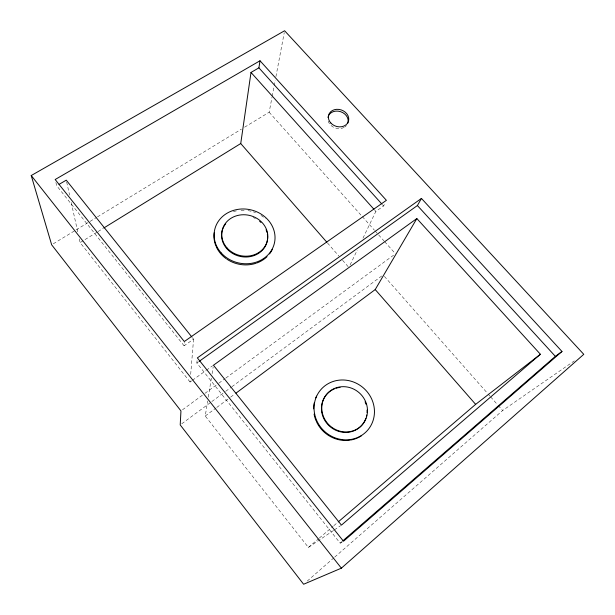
<?xml version="1.0" encoding="UTF-8"?>
<svg xmlns="http://www.w3.org/2000/svg" width="615" height="615" viewBox="0 0 615 615"><rect width="100%" height="100%" fill="white"/><g stroke="black" fill="none" stroke-linecap="round" stroke-linejoin="round"><path stroke-width="0.46" stroke-dasharray="3.08 2.31" d="M192.372 337.65L193.571 339.149L184.093 345.791L184.269 342.378M191.619 380.885L190.058 382.007L190.296 379.155M190.681 374.389L193.571 339.149M342.163 541.992L340.164 543.145L196.846 363.011L197.1 360.452M333.568 530.438L308.392 547.435L205.249 416.017L207.678 400.965M208.285 397.205L211.475 377.464M212.083 373.697L213.151 367.117M244.632 127.174L269.162 112.222L271.999 97.239M272.184 96.301L275.197 80.381M275.912 76.637L284.253 32.626M350.12 264.896L357.177 250.228M362.988 238.143L375.865 211.399L383.614 205.971L384.806 203.55M307.239 581.09L334.014 557.713M334.737 557.082L502.655 410.497L574.325 360.874M340.164 543.145L342.34 541.262M308.392 547.435L318.57 538.725M319.3 538.102L333.115 526.286M333.837 525.664L337.474 522.55M205.249 416.017L216.011 408.006M216.788 407.43L229.856 397.705M230.625 397.129L234.476 394.269M181.756 423.789L211.076 402.118M211.844 401.549L224.959 391.855M225.736 391.286L231.132 387.296M231.909 386.72L382.353 275.528M182.501 409.79L204.188 393.908M204.964 393.339L218.133 383.699M218.902 383.13L225.098 378.594M225.874 378.025L395.491 253.803M192.395 380.324L205.633 370.784M206.409 370.222L212.636 365.725M196.846 363.011L198.399 361.904M334.36 529.907L340.656 525.656M190.058 382.007L80.127 242.602L97.247 232.04M98.062 231.54L102.959 228.519M53.297 243.801L75.376 230.348M76.191 229.849L89.275 221.869M90.09 221.377L96.632 217.387M97.454 216.887L241.364 129.173M382.33 204.541L383.614 205.971M374.581 209.969L375.865 211.399M269.162 112.222L361.674 215.903M362.312 216.618L374.435 230.21M375.073 230.925L384.006 240.934M384.644 241.649L394.853 253.088M384.39 276.389L487.472 393.285M488.11 394.007L490.001 396.16M490.639 396.875L497.589 404.762M498.227 405.477L502.655 410.497M327.495 242.979L338.811 255.955M342.586 260.276L348.244 266.764M184.093 345.791L56.703 185.745L55.827 182.186M66.674 182.032L69.572 195.078M71.232 202.535L78.059 233.285M79.304 238.874L80.127 242.602M253.134 217.479A23.116 20.579 12.1 0 1 255.44 218.548M233.431 211.629A30.512 27.183 12 0 1 237.621 210.661M241.049 210.292A30.512 27.183 12 0 1 246.284 210.407M248.014 210.622A30.512 27.183 12 0 1 255.586 212.682M260.991 215.442A30.512 27.183 12 0 1 265.411 218.794M346.437 125.552A10.347 8.564 18.8 0 1 344.669 127.082M343.977 127.482A10.347 8.564 18.8 0 1 327.987 120.425"/><path stroke-width="0.92" d="M326.865 242.264L240.734 143.541L251.005 72.439L258.9 67.842L260.014 60.762L386.397 200.321L184.308 341.525L55.166 179.519L260.014 60.762M199.183 361.343L417.401 205.533L421.452 198.43L561.987 351.473L343.501 541.231L197.361 357.899L421.452 198.43M236.014 393.123L375.219 289.565L416.847 218.548L540.408 354.271L341.44 525.125L213.451 365.241L416.847 218.548M341.371 568.168L583.773 354.325L284.607 30.75L31.227 175.536L51.66 244.801L180.956 410.92L180.21 424.927L303.618 584.25L341.371 568.168L31.227 175.536M343.062 540.631L555.36 356.362L561.987 351.473M338.204 521.927L475.641 404.355L540.408 354.271M103.774 228.019L240.734 143.541M59.086 184.354L66.259 180.172L191.772 336.897M417.401 205.533L555.36 356.362M258.9 67.842L381.684 203.834M251.005 72.439L373.943 209.261M375.219 289.565L475.641 404.355M365.894 418.254A23.385 22.017 40.9 0 1 329.14 425.811A23.385 22.017 40.9 0 1 334.468 388.841M336.021 388.273A23.385 22.017 40.9 0 1 340.08 387.373M365.064 401.787A23.385 22.017 40.9 0 1 365.979 404.193M367.047 410.028A23.385 22.017 40.9 0 1 367.032 412.542M366.732 415.033A23.385 22.017 40.9 0 1 366.371 416.67M361.658 435.62A30.873 29.074 41 0 1 357.138 438.095M356.339 438.426A30.873 29.074 41 0 1 350.465 440.063M349.604 440.194A30.873 29.074 41 0 1 316.494 421.721M316.133 420.906A30.873 29.074 41 0 1 314.088 414.103M313.619 408.86A30.873 29.074 41 0 1 314.242 402.863M315.779 397.874A30.873 29.074 41 0 1 316.579 396.137M267.356 234.131A23.116 20.579 12.1 0 1 241.903 256.739A23.116 20.579 12.1 0 1 223.337 227.55M223.737 226.743A23.116 20.579 12.1 0 1 225.736 223.699M259.645 221.315A23.116 20.579 12.1 0 1 260.898 222.415M266.064 229.749A23.116 20.579 12.1 0 1 266.964 232.355M272.353 249.329A30.512 27.183 12 0 1 269.508 253.934M267.071 256.655A30.512 27.183 12 0 1 256.624 263.066M255.809 263.343A30.512 27.183 12 0 1 226.797 259.115M226.082 258.608A30.512 27.183 12 0 1 216.319 246.899M215.95 246.054A30.512 27.183 12 0 1 214.235 232.708M327.956 117.396A10.347 8.564 18.8 0 1 340.51 111.653A10.347 8.564 18.8 0 1 347.621 123.63M322.229 412.465A23.439 22.055 40.9 0 0 359.76 427.179A23.439 22.055 40.9 0 0 351.918 388.319A23.439 22.055 40.9 0 0 322.229 412.465M314.672 414.164A30.965 29.151 40.9 0 0 364.303 433.46A30.965 29.151 40.9 0 0 353.802 382.123A30.965 29.151 40.9 0 0 314.672 414.164M226.835 247.707A23.162 20.61 12.1 0 0 266.287 243.847A23.162 20.61 12.1 0 0 241.211 214.858A23.162 20.61 12.1 0 0 226.835 247.707M220.931 252.611A30.604 27.244 12.1 0 0 273.037 247.338A30.604 27.244 12.1 0 0 239.758 209.131A30.604 27.244 12.1 0 0 220.931 252.611M330.855 123.054A10.386 8.587 18.8 0 0 348.221 121.901A10.386 8.587 18.8 0 0 336.613 109.332A10.386 8.587 18.8 0 0 330.855 123.054"/></g></svg>
